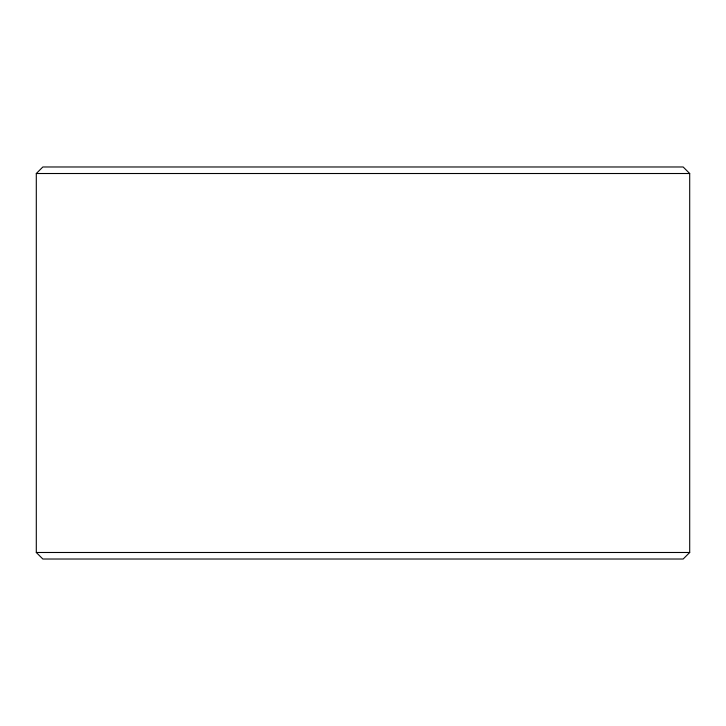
<?xml version="1.0" encoding="UTF-8"?>
<svg xmlns="http://www.w3.org/2000/svg" width="726" height="726" viewBox="0 0 726 726"><rect width="100%" height="100%" fill="white"/><g stroke="black" fill="none" stroke-linecap="round" stroke-linejoin="round"><path stroke-width="1.09" d="M36.3 173.514L42.834 166.98L683.166 166.98L689.7 173.514L689.7 552.486L683.166 559.02L42.834 559.02L36.3 552.486L36.3 173.514L689.7 173.514M36.3 552.486L689.7 552.486"/></g></svg>
